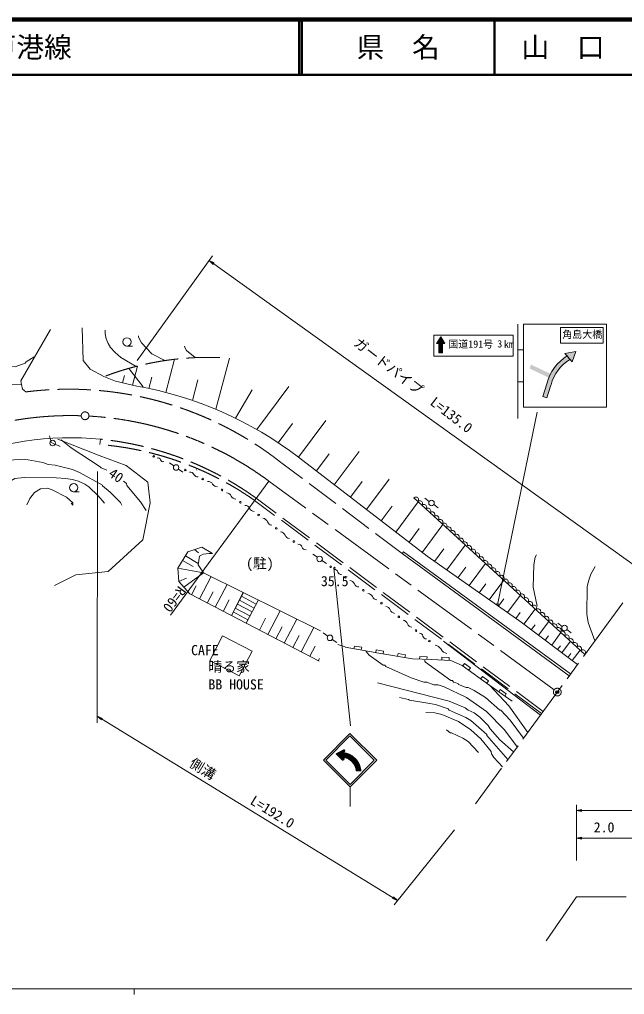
# Model space of a CAD drawing. Units: millimetres, scale not verified. Extents: x 40000 to 680000, y 20000 to 380000.
# Drawn here: x 247303 to 356468, y 204000 to 380000 of the extents above; entities that cross this region are included whole.
import ezdxf
from ezdxf.enums import TextEntityAlignment as Align

# ---------------------------------------------------------------- set-up
doc = ezdxf.new("R2010")
doc.units = ezdxf.units.MM
doc.header["$LTSCALE"] = 1000
doc.header["$PDMODE"] = 32
doc.header["$PDSIZE"] = 500
doc.linetypes.add('CHAIN', pattern=[18.5, 12, -1.5, 3.5, -1.5])
doc.linetypes.add('DASHED', pattern=[7.5, 6, -1.5])
for name, color, linetype, lineweight in [('M-BGD', 7, 'Continuous', 13), ('M-BMK', 2, 'CHAIN', 13), ('M-STR-HTXT', 7, 'Continuous', 13), ('M-STR-STRC', 7, 'Continuous', 13), ('M-TTL', 2, 'Continuous', 140), ('M-TTL-BAND', 7, 'Continuous', 13), ('M-TTL-LINE', 7, 'Continuous', 50)]:
    doc.layers.add(name, color=color, linetype=linetype, lineweight=lineweight)
doc.layers.add('M-OTRS', color=6, linetype='Continuous')
doc.layers.add('M-TTL-TXT', color=7, linetype='Continuous')
doc.styles.add('ＭＳ ゴシック', font='')
doc.styles.get('ＭＳ ゴシック').set_extended_font_data('MS Gothic')

# ---------------------------------------------------------------- blocks, each defined once
blk = doc.blocks.new('電話柱1')
at = {"color": 7, "linetype": 'Continuous', "lineweight": 13}
for p, q in [((-1.203, 0.848), (-0.496, 0.14)), ((-0.516, 0.002), (0.484, 0.002)), ((1.475, 0.164), (0.478, 0.078))]:
    blk.add_line(p, q, dxfattribs=at)
blk.add_circle((-0.016, 0.002), 0.5, dxfattribs=at)
blk = doc.blocks.new('広葉樹林')
at = {"color": 7, "linetype": 'Continuous', "lineweight": 13}
blk.add_line((0, 0), (1, 0), dxfattribs=at)
blk.add_circle((0, 0.75), 0.75, dxfattribs=at)
blk = doc.blocks.new('open_arrow')
at = {"color": 0, "linetype": 'Continuous', "lineweight": -2}
blk.add_lwpolyline([(7.5, 1.25), (0, 0), (7.5, -1.25)], dxfattribs=at)

msp = doc.modelspace()

# ---------------------------------------------------------------- hatches: boundary and pattern name
at = {"layer": 'M-STR-STRC'}
h = msp.add_hatch(dxfattribs=at)
h.set_pattern_fill('USER', color=256, style=0, pattern_type=2)
h.set_pattern_definition([(135, (322980, 321498), (-28.2843, -28.2843), [])])
h.paths.add_polyline_path([(322980, 321498), (322980, 319818), (323640, 319818), (323640, 321498), (324080, 321498), (323310, 322702), (322540, 321498)])
for points in [[(341713, 311957), (342077, 313105), (342422, 314186), (342506, 314499), (342594, 314779), (342800, 315334), (343126, 316024), (343354, 316434), (343555, 316756), (343746, 317031), (343979, 317334), (344250, 317675), (344478, 317922), (344740, 318183), (345029, 318454), (345281, 318668), (345672, 318967), (345924, 319148), (346089, 319251), (345704, 319680), (347661, 320093), (347040, 318192), (346628, 318644), (346190, 318356), (345938, 318164), (345626, 317913), (345327, 317647), (345089, 317395), (344842, 317129), (344576, 316798), (344380, 316542), (344185, 316252), (343984, 315926), (343756, 315497), (343555, 315045), (343415, 314690), (343261, 314219), (343201, 313986), (343005, 313384), (342823, 312815), (342475, 311716), (341718, 311967)], [(339638, 317696), (343135, 316025), (342811, 315348), (339315, 317019)]]:
    msp.add_hatch(color=256, dxfattribs=at).paths.add_polyline_path(points)
h = msp.add_hatch(dxfattribs=at)
h.set_pattern_fill('USER', color=256, style=0, pattern_type=2)
h.set_pattern_definition([(135, (304431, 247455), (-28.28427, -28.28427), [])])
h.paths.add_polyline_path([(304431, 247455), (305763, 248178, -0.60282), (305971, 247849), (305685, 247645, -0.36328), (308894, 244358), (308067, 244358, 0.36587), (305590, 246849), (305860, 246574, -0.60282), (305598, 246287)])

# ---------------------------------------------------------------- linework, layer by layer
at = {"layer": 'M-BGD'}
for p, q in [((247555, 314801), (252909, 324040)), ((258584, 324344), (258787, 318433)), ((273693, 312688), (275287, 318663)), ((282724, 309632), (285188, 318874)), ((258787, 318433), (260037, 316879)), ((260037, 316879), (262536, 315528)), ((267703, 314010), (268620, 317448)), ((262536, 315528), (264630, 314717)), ((265888, 314427), (266231, 315711)), ((270629, 313413), (271164, 315420)), ((242522, 314210), (247691, 314105)), ((247691, 314105), (247555, 314801)), ((247859, 313248), (247691, 314105)), ((268447, 313839), (264630, 314717)), ((278521, 311231), (279506, 314927)), ((290115, 305989), (295893, 313751)), ((248423, 312775), (247859, 313248)), ((286265, 308026), (289256, 313136)), ((293983, 303604), (296564, 307070)), ((297633, 301002), (302548, 307604)), ((254190, 304251), (261652, 301267)), ((261905, 304243), (261806, 303278)), ((261652, 301267), (266576, 299476)), ((297632, 301003), (320872, 283100)), ((300876, 298504), (303170, 301586)), ((304086, 296031), (308564, 302047)), ((248203, 300623), (242469, 300285)), ((251529, 300031), (248203, 300623)), ((251529, 300031), (252460, 299692)), ((261858, 299269), (262027, 299099)), ((266576, 299476), (270457, 296491)), ((275155, 299414), (274345, 300000)), ((262027, 299099), (263043, 298676)), ((275972, 298837), (276794, 298268)), ((279215, 298761), (279299, 298676)), ((262281, 295967), (262281, 295797)), ((270457, 296491), (270904, 292760)), ((307018, 293772), (309143, 296627)), ((309921, 291536), (314004, 297022)), ((270904, 292760), (269561, 286045)), ((315196, 287473), (319241, 292906)), ((318440, 293639), (349318, 265384)), ((321231, 293016), (320420, 293601)), ((322047, 292438), (322870, 291869)), ((312572, 289494), (314544, 292144)), ((319965, 283799), (323704, 288822)), ((317593, 285626), (319427, 288090)), ((269561, 286045), (263293, 280374)), ((324394, 280633), (327740, 285129)), ((277666, 283918), (275876, 280934)), ((280203, 284739), (277666, 283918)), ((278907, 284329), (279616, 283713)), ((279756, 283098), (280427, 283471)), ((282143, 283620), (280203, 284739)), ((280427, 283471), (281546, 283620)), ((281546, 283620), (282143, 283620)), ((301047, 282924), (300237, 283509)), ((346499, 261533), (316352, 283596)), ((346736, 261856), (316589, 283919)), ((322175, 282187), (323842, 284425)), ((276734, 282365), (278616, 281236)), ((277226, 283185), (279567, 281780)), ((279532, 281531), (279756, 283098)), ((301864, 282347), (302686, 281777)), ((320872, 283100), (337559, 271413)), ((328426, 277809), (331389, 281790)), ((263293, 280374), (257473, 279777)), ((275876, 280934), (276025, 278546)), ((275876, 280934), (280502, 280113)), ((276952, 277515), (280502, 280113)), ((280502, 280113), (279532, 281531)), ((301618, 269667), (280502, 280113)), ((326420, 279214), (327833, 281112)), ((257473, 279777), (253593, 277837)), ((276025, 278546), (277433, 279162)), ((276025, 278546), (278039, 276308)), ((279759, 275412), (281858, 279442)), ((330258, 276526), (331442, 278116)), ((332072, 275256), (334688, 278771)), ((278348, 276147), (279200, 277782)), ((281190, 274667), (282247, 276697)), ((282621, 273921), (284751, 278011)), ((285526, 272409), (287687, 276558)), ((287716, 276544), (285526, 272409)), ((278039, 276308), (301394, 264145)), ((284074, 273165), (285147, 275225)), ((289640, 273767), (286988, 275170)), ((290014, 274474), (287363, 275877)), ((290406, 275214), (288187, 271023)), ((333728, 274096), (334705, 275407)), ((335368, 272947), (337671, 276041)), ((288517, 271646), (285865, 273049)), ((288891, 272353), (286240, 273756)), ((289265, 273060), (286614, 274463)), ((292082, 268995), (294313, 273280)), ((336865, 271898), (337655, 272958)), ((338328, 270833), (340368, 273573)), ((290582, 269776), (291689, 271903)), ((295081, 267433), (297346, 271780)), ((337559, 271413), (347984, 263562)), ((340955, 268855), (342806, 271342)), ((293581, 268214), (294705, 270372)), ((298125, 265848), (300422, 270259)), ((339648, 269839), (340322, 270744)), ((343330, 267067), (345011, 269325)), ((345231, 270439), (344420, 271025)), ((346047, 269862), (346870, 269293)), ((283947, 268721), (281637, 264287)), ((283947, 268721), (289268, 265950)), ((296603, 266640), (297743, 268830)), ((302913, 268672), (302102, 269258)), ((303729, 268095), (304551, 267526)), ((341296, 254423), (323811, 267794)), ((342148, 267956), (342733, 268742)), ((345180, 265673), (346728, 267753)), ((289268, 265950), (286959, 261515)), ((299669, 265044), (300624, 266879)), ((306095, 266757), (304752, 267204)), ((307740, 266907), (307656, 266416)), ((309055, 266681), (307741, 266907)), ((308970, 266189), (309054, 266681)), ((311682, 266227), (311598, 265737)), ((312996, 266000), (311674, 266228)), ((312912, 265511), (312996, 266000)), ((344409, 266254), (344914, 266932)), ((347041, 264272), (348456, 266172)), ((281637, 264287), (286959, 261515)), ((301212, 264240), (301414, 264627)), ((315620, 265528), (315539, 265058)), ((316934, 265302), (315620, 265528)), ((316853, 264832), (316934, 265302)), ((319520, 265018), (319499, 264541)), ((320852, 264960), (319520, 265018)), ((320831, 264483), (320852, 264960)), ((323517, 264871), (323495, 264366)), ((324849, 264812), (323517, 264871)), ((324827, 264307), (324849, 264812)), ((327163, 263415), (325137, 264294)), ((346270, 264852), (346791, 265553)), ((327583, 263746), (327284, 263329)), ((328666, 262967), (327583, 263746)), ((328366, 262551), (328666, 262967)), ((330839, 261423), (330531, 260994)), ((331922, 260644), (330839, 261423)), ((331614, 260215), (331922, 260644)), ((334057, 259046), (333779, 258658)), ((335140, 258268), (334057, 259046)), ((334861, 257880), (335140, 258268))]:
    msp.add_line(p, q, dxfattribs=at)
at = {"layer": 'M-BGD', "linetype": 'DASHED'}
for p, q in [((316352, 283596), (294645, 299912)), ((341505, 254709), (289702, 293201)), ((341800, 255112), (289996, 293605)), ((316589, 283919), (316352, 283596))]:
    msp.add_line(p, q, dxfattribs=at)
at = {"layer": 'M-BGD', "linetype": 'CHAIN'}
msp.add_line((356153, 274724), (329577, 238410), dxfattribs=at)
at = {"layer": 'M-BGD'}
for points in [[(262789, 323907), (262789, 323229), (262959, 322383), (263297, 321536), (263721, 320774), (264483, 319927), (265583, 318996), (268377, 317387)], [(268801, 322891), (268801, 322637), (269309, 321621), (271171, 319673), (273288, 318573), (273445, 318416)], [(277098, 321028), (277183, 320689), (277437, 320266), (278972, 318961)], [(249920, 319081), (248481, 318234), (248311, 317980), (246533, 317303), (245771, 317387)], [(254831, 304095), (256609, 302655), (261858, 299269)], [(252460, 299692), (253730, 299523), (256863, 298761), (258133, 298253), (262281, 295967)], [(262620, 292665), (261519, 294019), (259826, 295628), (259064, 296136), (257963, 296644), (256778, 296983), (255677, 297152), (253899, 297237), (248142, 297321), (246449, 297152), (245348, 296475)], [(262281, 295797), (263636, 294697), (265499, 292834), (265753, 292326)], [(266091, 296644), (266599, 296221), (266684, 295882), (269139, 292919), (270155, 291395)], [(256609, 292665), (256947, 292326), (256947, 292749), (255762, 293765), (253222, 295120), (252375, 295374), (251105, 295289), (250005, 294612), (249158, 293511), (248650, 292411)], [(340598, 283351), (340344, 282928), (340090, 281573), (340005, 277509), (340683, 274123)], [(351181, 281235), (350419, 279880), (349996, 278610), (349742, 277594), (349657, 272683), (349911, 271159), (351122, 267850)], [(336182, 256930), (332183, 259806), (327163, 263415), (325137, 264294), (321674, 264446), (318212, 264598), (312132, 265645), (306052, 266692)], [(309779, 265995), (310372, 265233), (312912, 263455), (313251, 263455), (313420, 263201), (317992, 261169), (320278, 260407), (320786, 260407), (322056, 259899), (322818, 259899), (323919, 259560), (327983, 257613), (331539, 255073), (334841, 251771), (337115, 248710)], [(320363, 264301), (320532, 263963), (325104, 260661), (325443, 260661), (325612, 260407), (326459, 260153), (326543, 259983), (327898, 259391), (328237, 259391), (329337, 258883), (331369, 257613), (333994, 255327), (334163, 255327), (335857, 253549), (338253, 250265)], [(311896, 260237), (324850, 256935), (327729, 255750), (328237, 255327)], [(339017, 251309), (335603, 256089), (332183, 259806)], [(315875, 257613), (317484, 257274), (317653, 257105), (320955, 256597), (322395, 256343), (324681, 255581), (324850, 255327), (327813, 253972)], [(328237, 255327), (329337, 254819), (330353, 254057), (331877, 252533), (332216, 251940), (333994, 249993), (336449, 247800)], [(320617, 254903), (322225, 254819), (323495, 254565), (326543, 253295), (328745, 251771), (330523, 250162), (332385, 247876), (332470, 247453), (332893, 246775), (334476, 245105)], [(327813, 253972), (328745, 253464), (331623, 250924), (331623, 250755), (335434, 246413)], [(324342, 251771), (325019, 251263), (325273, 251263), (327305, 250247), (328237, 249654), (330099, 247707)]]:
    msp.add_lwpolyline(points, dxfattribs=at)
for centre, radius in [((275561, 299121), 500), ((321636, 292723), 500), ((301453, 282631), 500), ((304133, 281034), 100), ((333547, 274467), 150), ((345636, 270147), 500), ((303318, 268379), 500)]:
    msp.add_circle(centre, radius, dxfattribs=at)
at = {"layer": 'M-BGD', "linetype": 'DASHED'}
for centre, radius, start, end in [((281353, 266503), 52512, 87.71657, 110.99787), ((256212, 251285), 61981, 51.67903, 97.21946), ((257220, 246930), 56534, 54.93046, 85.34646), ((255981, 246192), 58353, 54.34333, 84.17323)]:
    msp.add_arc(centre, radius, start, end, dxfattribs=at)
at = {"layer": 'M-BGD'}
for centre, radius, start, end in [((256599, 247303), 67583, 52.61585, 79.90294), ((256526, 248502), 56000, 84.48826, 112.56069), ((271519, 301145), 150, 0, 180), ((271519, 301145), 150, 180, 0), ((272294, 300380), 475, 15.89692, 109.59242), ((273206, 300640), 475, 195.89692, 289.59242), ((277215, 298670), 150, 0, 180), ((277215, 298670), 150, 180, 0), ((278129, 297558), 721, 25.20706, 100.46297), ((279434, 298173), 721, 205.20706, 280.46297), ((280364, 297053), 150, 0, 180), ((280364, 297053), 150, 180, 0), ((281353, 295694), 908, 29.43653, 96.2335), ((283045, 296728), 1076, 213.14758, 268.45651), ((283845, 295094), 150, 0, 180), ((283845, 295094), 150, 180, 0), ((284665, 293627), 908, 22.61534, 89.41232), ((286342, 294325), 908, 202.61534, 269.41232), ((287161, 292858), 150, 0, 180), ((287161, 292858), 150, 180, 0), ((287981, 291391), 908, 22.61534, 89.41232), ((318809, 293304), 498, 317.33989, 137.73845), ((319544, 292631), 498, 317.33989, 137.73845), ((320279, 291958), 498, 317.33989, 137.73845), ((289713, 292146), 981, 204.42317, 265.70744), ((290435, 290562), 150, 0, 180), ((290435, 290562), 150, 180, 0), ((321014, 291286), 498, 317.33989, 137.73845), ((321750, 290613), 498, 317.33989, 137.73845), ((322485, 289940), 498, 317.33989, 137.73845), ((291170, 289050), 908, 19.33511, 86.13209), ((292884, 289652), 908, 199.33511, 266.13209), ((323220, 289267), 498, 317.33989, 137.73845), ((323955, 288595), 498, 317.33989, 137.73845), ((293618, 288140), 150, 0, 180), ((293618, 288140), 150, 180, 0), ((294353, 286628), 908, 19.33511, 86.13209), ((296067, 287230), 908, 199.33511, 266.13209), ((324690, 287922), 498, 317.33989, 137.73845), ((325425, 287249), 498, 317.33989, 137.73845), ((326161, 286576), 498, 317.33989, 137.73845), ((296811, 285762), 150, 0, 180), ((296811, 285762), 150, 180, 0), ((297593, 284554), 721, 18.68198, 93.93789), ((326896, 285904), 498, 317.33989, 137.73845), ((327631, 285231), 498, 317.33989, 137.73845), ((298959, 285016), 721, 198.68198, 273.93789), ((328366, 284558), 498, 317.33989, 137.73845), ((329101, 283885), 498, 317.33989, 137.73845), ((329836, 283213), 498, 317.33989, 137.73845), ((330572, 282540), 498, 317.33989, 137.73845), ((331307, 281867), 498, 317.33989, 137.73845), ((332042, 281195), 498, 317.33989, 137.73845), ((303461, 281199), 150, 0, 180), ((303461, 281199), 150, 180, 0), ((304172, 280119), 615, 13.53028, 95.31102), ((305367, 280407), 615, 193.53028, 275.31102), ((332777, 280522), 498, 317.33989, 137.73845), ((333512, 279849), 498, 317.33989, 137.73845), ((306102, 279309), 150, 0, 180), ((306102, 279309), 150, 180, 0), ((306881, 277820), 908, 21.02216, 87.81914), ((308577, 278472), 908, 201.02216, 267.81914), ((334248, 279176), 498, 317.33989, 137.73845), ((334983, 278504), 498, 317.33989, 137.73845), ((335718, 277831), 498, 317.33989, 137.73845), ((309356, 276982), 150, 0, 180), ((309356, 276982), 150, 180, 0), ((310134, 275493), 908, 21.02216, 87.81914), ((336453, 277158), 498, 317.33989, 137.73845), ((337188, 276485), 498, 317.33989, 137.73845), ((311830, 276144), 908, 201.02216, 267.81914), ((312609, 274655), 150, 0, 180), ((312609, 274655), 150, 180, 0), ((337923, 275813), 498, 317.33989, 137.73845), ((338659, 275140), 498, 317.33989, 137.73845), ((339394, 274467), 498, 317.33989, 137.73845), ((313325, 273149), 908, 17.9417, 84.73868), ((315053, 273709), 908, 197.9417, 264.73868), ((340129, 273794), 498, 317.33989, 137.73845), ((340864, 273122), 498, 317.33989, 137.73845), ((341599, 272449), 498, 317.33989, 137.73845), ((315750, 272180), 150, 0, 180), ((315750, 272180), 150, 180, 0), ((316448, 270651), 908, 17.9417, 84.73868), ((342335, 271776), 498, 317.33989, 137.73845), ((343070, 271103), 498, 317.33989, 137.73845), ((318176, 271210), 908, 197.9417, 264.73868), ((318851, 269699), 150, 0, 180), ((318851, 269699), 150, 180, 0), ((343805, 270431), 498, 317.33989, 137.73845), ((344540, 269758), 498, 317.33989, 137.73845), ((345275, 269085), 498, 317.33989, 137.73845), ((319503, 268583), 615, 10.44982, 92.23056), ((320712, 268805), 615, 190.44982, 272.23056), ((321278, 267801), 150, 0, 180), ((321278, 267801), 150, 180, 0), ((346010, 268412), 498, 317.33989, 137.73845), ((346746, 267740), 498, 317.33989, 137.73845), ((347481, 267067), 498, 317.33989, 137.73845), ((322090, 265626), 1448, 28.15548, 80.76916), ((324644, 266992), 1448, 208.15548, 260.76916), ((348216, 266394), 498, 317.33989, 137.73845), ((348951, 265721), 498, 317.33989, 137.73845)]:
    msp.add_arc(centre, radius, start, end, dxfattribs=at)
at = {"layer": 'M-BMK'}
msp.add_line((343777, 258998), (292272, 296692), dxfattribs=at)
for centre in [(259135, 308464), (344342, 258585)]:
    msp.add_circle(centre, 700, dxfattribs=at)
for start, end in [(88.17649, 112.57891), (53.43249, 86.84023)]:
    msp.add_arc((256526, 248502), 60000, start, end, dxfattribs=at)
at = {"layer": 'M-OTRS'}
msp.add_point((344342, 258585), dxfattribs=at)
at = {"layer": 'M-STR-HTXT'}
for p, q in [((268544, 318439), (282112, 337335)), ((359939, 280222), (281528, 336523)), ((281528, 336523), (282438, 336075)), ((281528, 336523), (282243, 335804)), ((267081, 316922), (269634, 313673)), ((261375, 298392), (261317, 253044)), ((292272, 296692), (274555, 272482)), ((261319, 254216), (315523, 220947)), ((261319, 254216), (262258, 253835)), ((261319, 254216), (262084, 253551)), ((347784, 228215), (347784, 238215)), ((347784, 237215), (348784, 237382)), ((347784, 237215), (402784, 237215)), ((347784, 237215), (348784, 237049)), ((325815, 233736), (314891, 220161)), ((347784, 232215), (348784, 232382)), ((347784, 232215), (357784, 232215)), ((347784, 232215), (348784, 232049)), ((315523, 220947), (314584, 221328)), ((315523, 220947), (314758, 221612)), ((347784, 221629), (342350, 213669)), ((347784, 221629), (356784, 221629))]:
    msp.add_line(p, q, dxfattribs=at)
at = {"layer": 'M-STR-STRC'}
for p, q in [((337228, 324995), (337228, 307995)), ((338228, 324995), (338228, 309995)), ((338228, 324995), (353228, 324995)), ((344944, 324386), (352636, 324386)), ((344944, 324386), (344944, 321586)), ((352636, 324386), (352636, 321586)), ((353228, 324995), (353228, 309995)), ((336403, 323001), (322076, 323001)), ((322076, 319222), (322076, 323001)), ((322540, 321498), (323310, 322702)), ((323310, 322702), (324080, 321498)), ((322980, 321498), (322540, 321498)), ((322980, 319818), (322980, 321498)), ((323640, 319818), (323640, 321498)), ((324080, 321498), (323640, 321498)), ((337228, 320370), (338228, 320370)), ((344944, 321586), (352636, 321586)), ((322980, 319818), (323640, 319818)), ((345704, 319680), (347661, 320093)), ((347661, 320093), (345704, 319680)), ((347040, 318192), (345704, 319680)), ((345704, 319680), (347040, 318192)), ((347661, 320093), (347040, 318192)), ((347040, 318192), (347661, 320093)), ((337228, 314620), (338228, 314620)), ((342440, 314252), (341713, 311957)), ((343203, 314010), (342475, 311716)), ((341713, 311957), (342475, 311716)), ((338228, 309995), (353228, 309995)), ((333603, 274616), (340729, 309127)), ((304044, 280988), (307019, 252468)), ((305763, 248178), (304431, 247455)), ((305598, 246287), (304431, 247455)), ((305860, 246574), (305590, 246849)), ((305971, 247849), (305685, 247645)), ((308894, 244358), (308067, 244358)), ((306965, 241480), (306965, 237952))]:
    msp.add_line(p, q, dxfattribs=at)
msp.add_lwpolyline([(336403, 323001), (336403, 319222), (322076, 319222)], dxfattribs=at)
for points in [[(306965, 241480), (311763, 246278), (306926, 251115), (302128, 246317)], [(306965, 241933), (311310, 246278), (306926, 250663), (302580, 246317)]]:
    msp.add_lwpolyline(points, close=True, dxfattribs=at)
for centre, radius, start, end in [((350666, 312079), 8508, 121.59708, 165.20429), ((350666, 312079), 7708, 121.59708, 165.20429), ((305781, 247959), 220, 330.13676, 94.46577), ((305354, 244138), 2721, 4.63776, 85.02138), ((305653, 246500), 220, 255.53423, 19.86324), ((305326, 244085), 3578, 4.37633, 84.23568)]:
    msp.add_arc(centre, radius, start, end, dxfattribs=at)
at = {"layer": 'M-TTL'}
msp.add_line((680000, 380000), (40000, 380000), dxfattribs=at)
at = {"layer": 'M-TTL-BAND'}
for p, q in [((40000, 205000), (579000, 205000)), ((268000, 205000), (268000, 204000))]:
    msp.add_line(p, q, dxfattribs=at)
at = {"layer": 'M-TTL-LINE'}
for p, q in [((297750, 380000), (297750, 370000)), ((298250, 380000), (298250, 370000)), ((333000, 380000), (333000, 370000)), ((40000, 370000), (680000, 370000))]:
    msp.add_line(p, q, dxfattribs=at)

# ---------------------------------------------------------------- block references
at = {"layer": 'M-BGD', "xscale": 1000, "yscale": 1000}
for p in [(266699, 321054), (257075, 294748)]:
    msp.add_blockref('広葉樹林', p, dxfattribs=at)
at = {"layer": 'M-BGD', "xscale": 1000, "yscale": 1000, "rotation": 329.92314}
msp.add_blockref('電話柱1', (253306, 303530), dxfattribs=at)
at = {"layer": 'M-STR-STRC', "rotation": 276}
msp.add_blockref('open_arrow', (304044, 280988), dxfattribs=at)

# ---------------------------------------------------------------- texts
at = {"layer": 'M-BGD', "style": 'ＭＳ ゴシック'}
msp.add_text('40', height=1833, rotation=325.491, dxfattribs=at).set_placement((263912, 296492), align=Align.BOTTOM_CENTER)
for s, p in [('(駐)', (288183, 281836)), ('35.5', (301689, 278628)), ('CAFE', (278259, 266167)), ('晴る家', (281393, 263182)), ('BB HOUSE', (281393, 259974))]:
    msp.add_text(s, height=1833, dxfattribs=at).set_placement(p, align=Align.MIDDLE_LEFT)
at = {"layer": 'M-STR-HTXT', "style": 'ＭＳ ゴシック'}
for s, rotation, p in [('ガードパイプ  L=135.0', 322.194, (317440, 312836)), ('側溝', 328.411, (279604, 243498)), ('L=192.0', 328.411, (292189, 235723))]:
    msp.add_text(s, height=1833, rotation=rotation, dxfattribs=at).set_placement(p, align=Align.BOTTOM_CENTER)
msp.add_text('R=60', height=1833, rotation=233.802, dxfattribs=at).set_placement((272623, 274179), align=Align.BOTTOM_RIGHT)
msp.add_text('2.0', height=1833, dxfattribs=at).set_placement((352784, 232715), align=Align.BOTTOM_CENTER)
at = {"layer": 'M-STR-STRC', "style": 'ＭＳ ゴシック'}
for s, p in [('角島大橋', (348853, 322102)), ('国道191号', (328726, 320356)), ('3', (333969, 320407)), ('㎞', (335609, 320305))]:
    msp.add_text(s, height=1320, dxfattribs=at).set_placement(p, align=Align.BOTTOM_CENTER)
at = {"layer": 'M-TTL-TXT', "style": 'ＭＳ ゴシック'}
msp.add_text('一般県道島戸港線', height=3666, dxfattribs=at).set_placement((216734, 375000), align=Align.MIDDLE_LEFT)
for s, p in [('県\u3000名', (315625, 375000)), ('山\u3000口\u3000県', (350375, 375000))]:
    msp.add_text(s, height=3666, dxfattribs=at).set_placement(p, align=Align.MIDDLE_CENTER)

doc.saveas('drawing.dxf')
